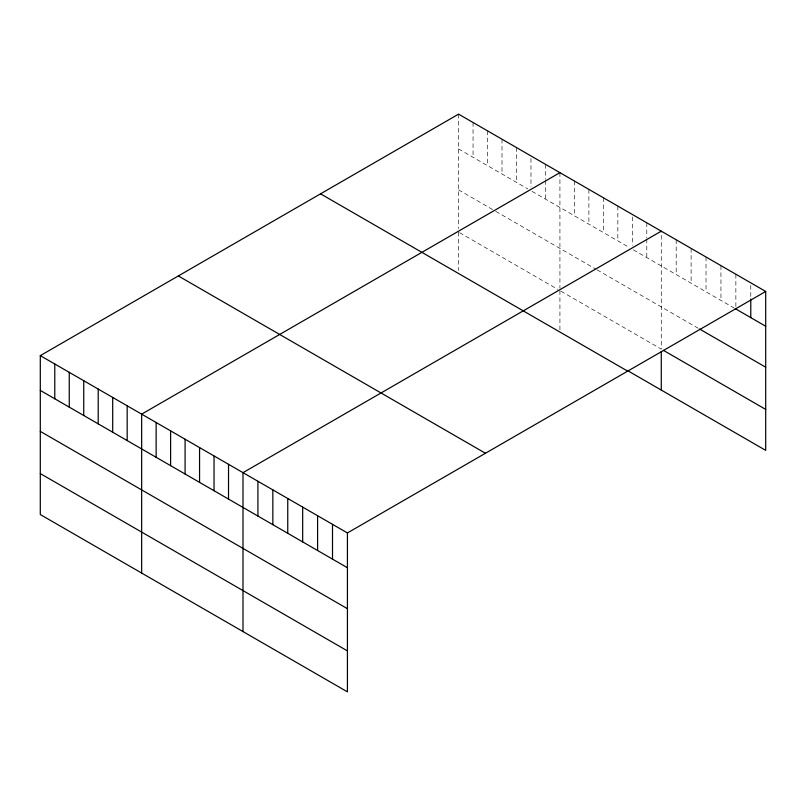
<?xml version="1.0" encoding="UTF-8"?>
<svg xmlns="http://www.w3.org/2000/svg" width="806" height="806" viewBox="0 0 806 806"><rect width="100%" height="100%" fill="white"/><g stroke="black" fill="none" stroke-linecap="round" stroke-linejoin="round"><path stroke-width="0.6" stroke-dasharray="4.03 3.02" d="M458.574 114.14L458.574 228.572M458.574 148.929L527.87 188.936M532 191.324L629.214 247.452M633.355 249.84L734.8 308.406M458.574 189.894L494.773 210.789M495.801 211.384L596.118 269.305M597.155 269.899L698.57 328.455M459.611 232.692L557.853 289.414M560.956 291.198L661.273 349.119L661.273 231.171M750.779 285.334L750.779 297.757M735.868 274.242L735.868 306.542M720.947 265.627L720.947 300.406M706.026 257.013L706.026 291.802M691.115 248.399L691.115 283.188M676.194 239.785L676.194 274.574M646.795 222.819L646.795 237.72M646.795 238.969L646.795 257.598M632.317 216.945L632.317 245.518M617.839 206.094L617.839 240.883M603.362 197.742L603.362 232.521M588.884 189.38L588.884 224.159M574.406 181.018L574.406 215.806M559.928 172.655L559.928 288.256M559.928 290.603L559.928 330.319M545.45 164.303L545.45 179.204M545.45 180.453L545.45 199.082M530.973 158.429L530.973 187.002M516.485 147.579L516.485 182.368M502.007 139.226L502.007 174.005M487.529 130.864L487.529 165.653M473.051 122.502L473.051 157.291M458.574 232.088L458.574 270.564"/><path stroke-width="1.21" d="M40.3 355.637L347.426 532.947L347.426 691.86L40.3 514.54L40.3 355.637L458.574 114.14L765.7 291.46L765.7 450.363L627.149 370.377M559.928 172.655L141.655 414.143L141.655 573.056M661.273 231.171L242.999 472.659L242.999 631.572M347.426 532.947L765.7 291.46M735.868 309.02L765.7 326.249M699.638 329.07L765.7 367.204M663.409 350.348L765.7 409.408M320.546 193.833L627.673 371.153M178.328 275.944L485.454 453.264M40.3 390.416L347.426 567.736M40.3 431.381L347.426 608.691M40.3 473.575L347.426 650.895M750.779 298.996L750.779 317.635M661.273 351.597L661.273 390.084M332.505 524.333L332.505 559.122M317.594 515.729L317.594 550.508M302.673 507.115L302.673 541.894M287.752 498.501L287.752 533.29M272.841 489.887L272.841 524.676M257.92 481.273L257.92 516.062M228.521 464.306L228.521 499.085M214.043 455.944L214.043 490.733M199.566 447.582L199.566 482.371M185.088 439.23L185.088 474.009M170.61 430.867L170.61 465.656M156.132 422.505L156.132 457.294M127.177 405.791L127.177 440.57M112.699 397.429L112.699 432.218M98.211 389.066L98.211 423.855M83.733 380.714L83.733 415.493M69.256 372.352L69.256 407.141M54.778 363.99L54.778 398.779"/></g></svg>
